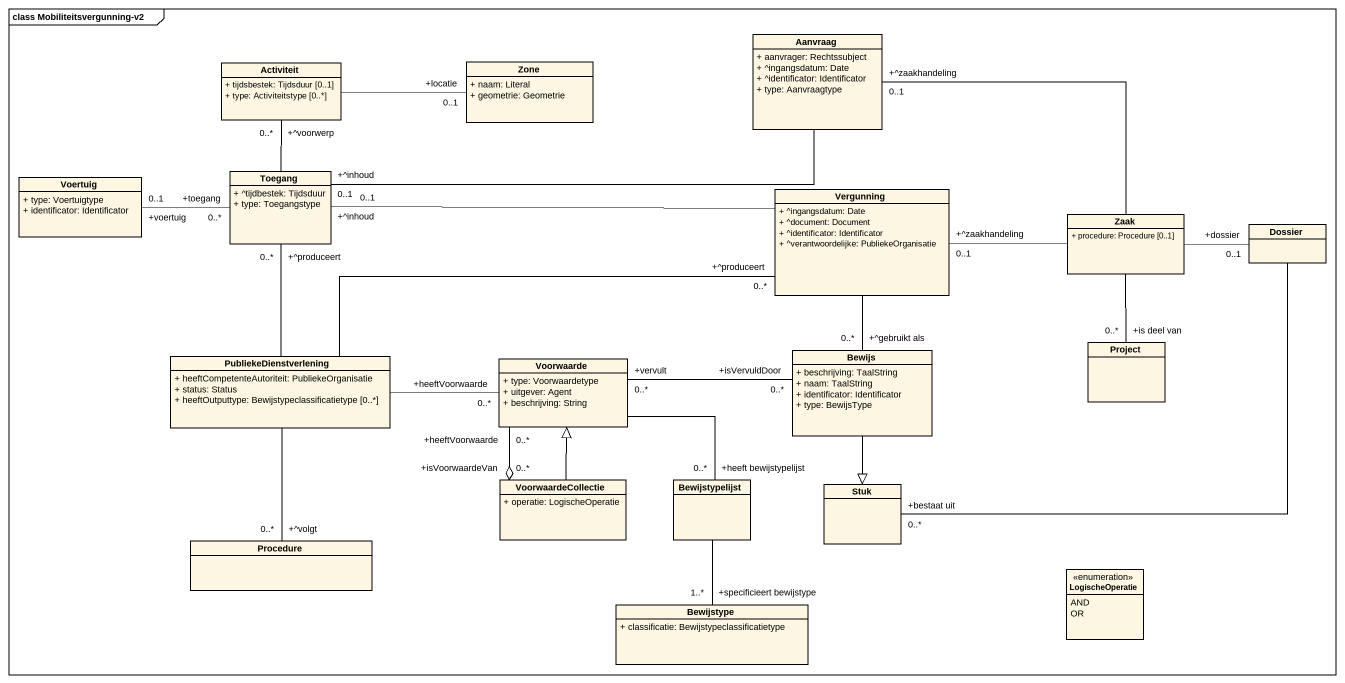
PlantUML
@startuml
mainframe class Mobiliteitsvergunning-v2
hide circle
hide empty members
skinparam classAttributeIconSize 0
class Activiteit {
  + tijdsbestek: Tijdsduur [0..1]
  + type: Activiteitstype [0..*]
}
class Zone {
  + naam: Literal
  + geometrie: Geometrie
}
class Aanvraag {
  + aanvrager: Rechtssubject
  + ^ingangsdatum: Date
  + ^identificator: Identificator
  + type: Aanvraagtype
}
class Voertuig {
  + type: Voertuigtype
  + identificator: Identificator
}
class Toegang {
  + ^tijdbestek: Tijdsduur
  + type: Toegangstype
}
class Vergunning {
  + ^ingangsdatum: Date
  + ^document: Document
  + ^identificator: Identificator
  + ^verantwoordelijke: PubliekeOrganisatie
}
class Zaak {
  + procedure: Procedure [0..1]
}
class Dossier
class PubliekeDienstverlening {
  + heeftCompetenteAutoriteit: PubliekeOrganisatie
  + status: Status
  + heeftOutputtype: Bewijstypeclassificatietype [0..*]
}
class Voorwaarde {
  + type: Voorwaardetype
  + uitgever: Agent
  + beschrijving: String
}
class Bewijs {
  + beschrijving: TaalString
  + naam: TaalString
  + identificator: Identificator
  + type: BewijsType
}
class Project
class VoorwaardeCollectie {
  + operatie: LogischeOperatie
}
class Bewijstypelijst
class Stuk
class Procedure
class Bewijstype {
  + classificatie: Bewijstypeclassificatietype
}
enum LogischeOperatie {
  AND
  OR
}
Activiteit -right- "+locatie\n0..1" Zone
Activiteit "+^voorwerp\n0..*" -- Toegang
Aanvraag "+^zaakhandeling\n0..1" -right- Zaak
Toegang "+^inhoud\n0..1" -right- Aanvraag
Toegang "+toegang\n0..*" -left- "+voertuig\n0..1" Voertuig
Toegang "+^inhoud\n0..1" -right- Vergunning
Vergunning "+^zaakhandeling\n0..1" -right- Zaak
Vergunning -- "+^gebruikt als\n0..*" Bewijs
Zaak -right- "+dossier\n0..1" Dossier
Dossier -- "+bestaat uit\n0..*" Stuk
PubliekeDienstverlening -up- "+^produceert\n0..*" Toegang
PubliekeDienstverlening -right- "+^produceert\n0..*" Vergunning
PubliekeDienstverlening -right- "+heeftVoorwaarde\n0..*" Voorwaarde
Voorwaarde "+vervult\n0..*" -right- "+isVervuldDoor\n0..*" Bewijs
Voorwaarde "+heeftVoorwaarde\n0..*" --o "+isVoorwaardeVan\n0..*" VoorwaardeCollectie
Voorwaarde -- "+heeft bewijstypelijst\n0..*" Bewijstypelijst
Bewijs --|> Stuk
Project "+is deel van\n0..*" -up- Zaak
VoorwaardeCollectie -up-|> Voorwaarde
Bewijstypelijst -- "+specificieert bewijstype\n1..*" Bewijstype
Procedure "+^volgt\n0..*" -up- PubliekeDienstverlening
@enduml
